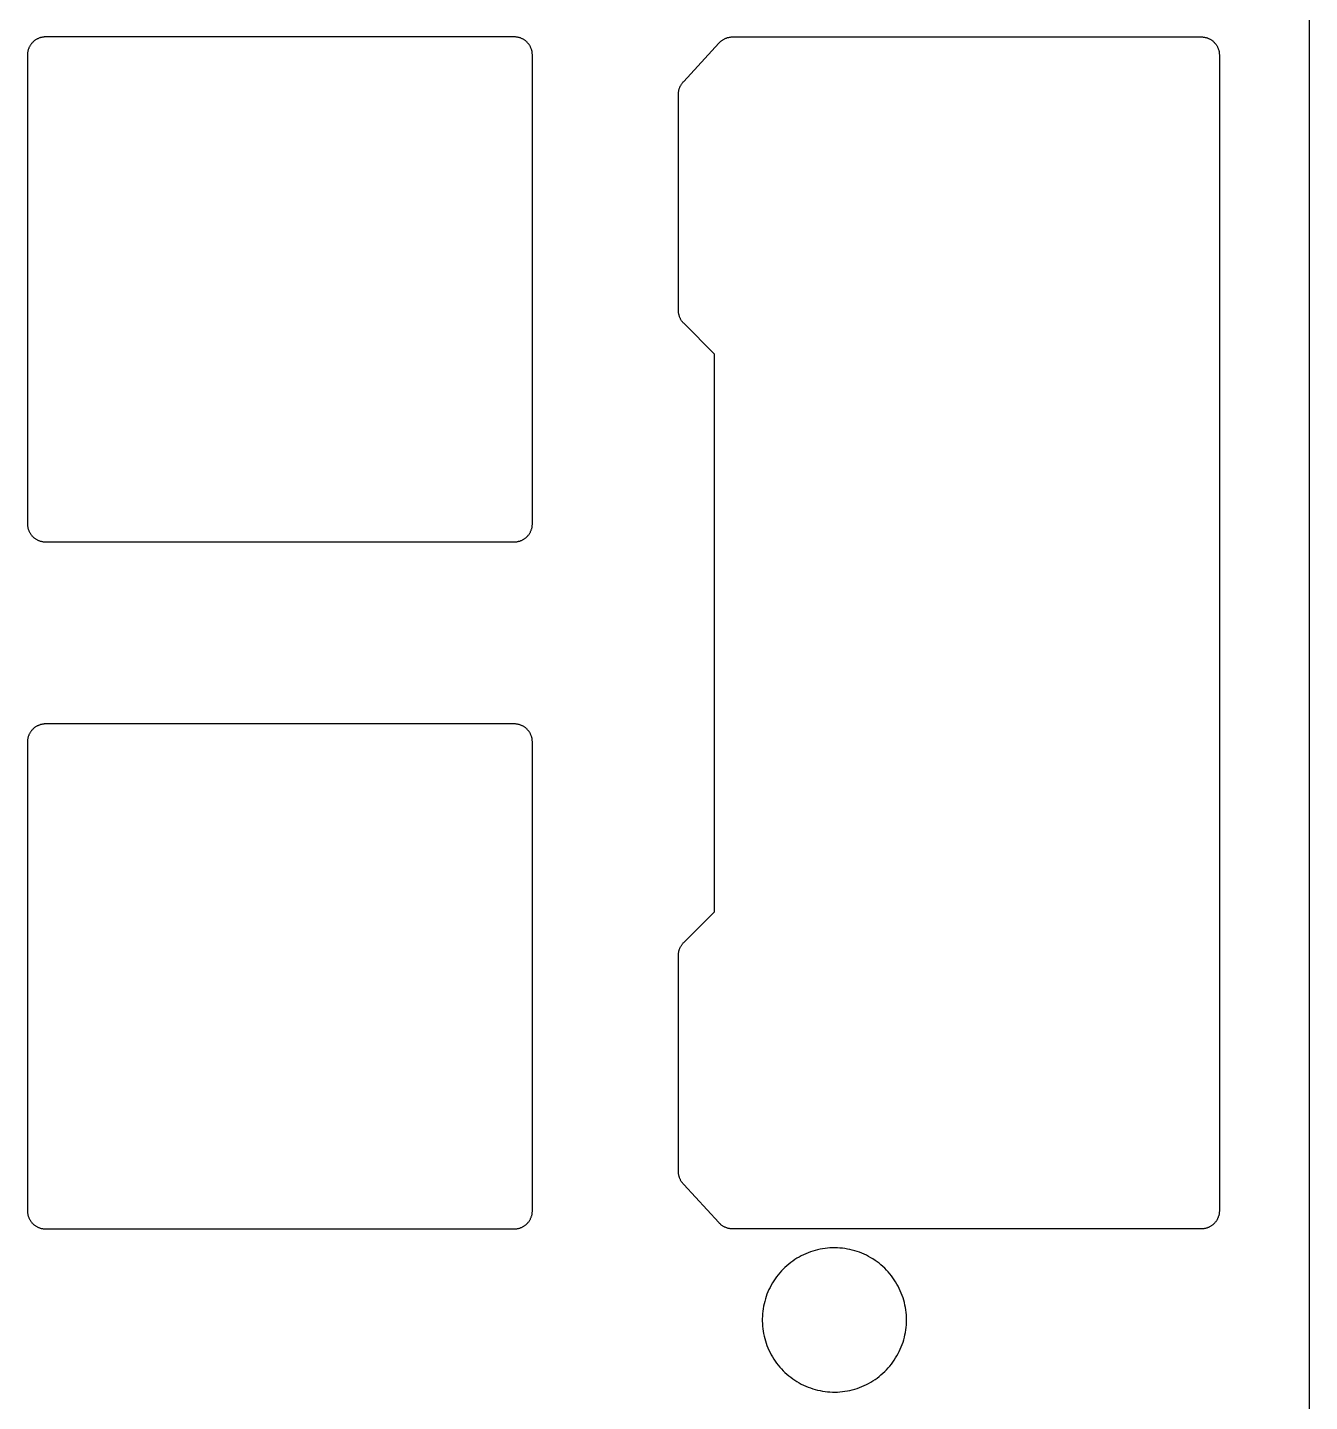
# Model space of a CAD drawing. Header units: millimetres. Extents: x 93 to 198, y -211 to -92.
# Drawn here: x 162.51 to 198.06, y -175.61 to -137.51 of the extents above; entities that cross this region are included whole.
import ezdxf

# ---------------------------------------------------------------- set-up
doc = ezdxf.new("R2010")
doc.units = ezdxf.units.MM
doc.layers.add('switch_plate', color=18, linetype='Continuous', true_color=0x000000)

msp = doc.modelspace()

# ---------------------------------------------------------------- linework, layer by layer
at = {"layer": 'switch_plate'}
for p, q in [((198.055, -209.427), (198.055, -94.415)), ((184.281, -171.444, 0.8), (184.215, -171.466, 0.8)), ((184.348, -171.424, 0.8), (184.281, -171.444, 0.8)), ((184.415, -171.407, 0.8), (184.348, -171.424, 0.8)), ((184.483, -171.392, 0.8), (184.415, -171.407, 0.8)), ((184.551, -171.38, 0.8), (184.483, -171.392, 0.8)), ((184.62, -171.369, 0.8), (184.551, -171.38, 0.8)), ((184.689, -171.362, 0.8), (184.62, -171.369, 0.8)), ((184.758, -171.356, 0.8), (184.689, -171.362, 0.8)), ((184.827, -171.353, 0.8), (184.758, -171.356, 0.8)), ((184.897, -171.352, 0.8), (184.827, -171.353, 0.8)), ((184.966, -171.354, 0.8), (184.897, -171.352, 0.8)), ((185.035, -171.359, 0.8), (184.966, -171.354, 0.8)), ((185.105, -171.365, 0.8), (185.035, -171.359, 0.8)), ((185.173, -171.374, 0.8), (185.105, -171.365, 0.8)), ((185.242, -171.386, 0.8), (185.173, -171.374, 0.8)), ((185.31, -171.399, 0.8), (185.242, -171.386, 0.8)), ((185.377, -171.415, 0.8), (185.31, -171.399, 0.8)), ((185.444, -171.434, 0.8), (185.377, -171.415, 0.8)), ((185.511, -171.455, 0.8), (185.444, -171.434, 0.8)), ((183.613, -171.804, 0.8), (183.56, -171.849, 0.8)), ((183.668, -171.761, 0.8), (183.613, -171.804, 0.8)), ((183.724, -171.72, 0.8), (183.668, -171.761, 0.8)), ((183.781, -171.681, 0.8), (183.724, -171.72, 0.8)), ((183.84, -171.644, 0.8), (183.781, -171.681, 0.8)), ((183.9, -171.609, 0.8), (183.84, -171.644, 0.8)), ((183.961, -171.576, 0.8), (183.9, -171.609, 0.8)), ((184.023, -171.545, 0.8), (183.961, -171.576, 0.8)), ((184.086, -171.516, 0.8), (184.023, -171.545, 0.8)), ((184.15, -171.49, 0.8), (184.086, -171.516, 0.8)), ((184.215, -171.466, 0.8), (184.15, -171.49, 0.8)), ((185.576, -171.478, 0.8), (185.511, -171.455, 0.8)), ((185.641, -171.503, 0.8), (185.576, -171.478, 0.8)), ((185.704, -171.531, 0.8), (185.641, -171.503, 0.8)), ((185.767, -171.56, 0.8), (185.704, -171.531, 0.8)), ((185.829, -171.592, 0.8), (185.767, -171.56, 0.8)), ((185.889, -171.626, 0.8), (185.829, -171.592, 0.8)), ((185.949, -171.662, 0.8), (185.889, -171.626, 0.8)), ((186.007, -171.7, 0.8), (185.949, -171.662, 0.8)), ((186.063, -171.741, 0.8), (186.007, -171.7, 0.8)), ((186.119, -171.783, 0.8), (186.063, -171.741, 0.8)), ((186.172, -171.827, 0.8), (186.119, -171.783, 0.8)), ((186.225, -171.872, 0.8), (186.172, -171.827, 0.8)), ((183.237, -172.211, 0.8), (183.199, -172.268, 0.8)), ((183.278, -172.154, 0.8), (183.237, -172.211, 0.8)), ((183.32, -172.1, 0.8), (183.278, -172.154, 0.8)), ((183.365, -172.046, 0.8), (183.32, -172.1, 0.8)), ((183.411, -171.994, 0.8), (183.365, -172.046, 0.8)), ((183.459, -171.944, 0.8), (183.411, -171.994, 0.8)), ((183.509, -171.896, 0.8), (183.459, -171.944, 0.8)), ((183.56, -171.849, 0.8), (183.509, -171.896, 0.8)), ((186.275, -171.92, 0.8), (186.225, -171.872, 0.8)), ((186.324, -171.969, 0.8), (186.275, -171.92, 0.8)), ((186.371, -172.02, 0.8), (186.324, -171.969, 0.8)), ((186.416, -172.073, 0.8), (186.371, -172.02, 0.8)), ((186.46, -172.127, 0.8), (186.416, -172.073, 0.8)), ((186.502, -172.182, 0.8), (186.46, -172.127, 0.8)), ((186.541, -172.239, 0.8), (186.502, -172.182, 0.8)), ((183.037, -172.575, 0.8), (183.011, -172.639, 0.8)), ((183.065, -172.512, 0.8), (183.037, -172.575, 0.8)), ((183.095, -172.449, 0.8), (183.065, -172.512, 0.8)), ((183.127, -172.388, 0.8), (183.095, -172.449, 0.8)), ((183.162, -172.327, 0.8), (183.127, -172.388, 0.8)), ((183.199, -172.268, 0.8), (183.162, -172.327, 0.8)), ((186.579, -172.298, 0.8), (186.541, -172.239, 0.8)), ((186.614, -172.357, 0.8), (186.579, -172.298, 0.8)), ((186.648, -172.418, 0.8), (186.614, -172.357, 0.8)), ((186.679, -172.48, 0.8), (186.648, -172.418, 0.8)), ((186.708, -172.543, 0.8), (186.679, -172.48, 0.8)), ((186.735, -172.607, 0.8), (186.708, -172.543, 0.8)), ((182.916, -172.973, 0.8), (182.904, -173.041, 0.8)), ((182.93, -172.905, 0.8), (182.916, -172.973, 0.8)), ((182.947, -172.838, 0.8), (182.93, -172.905, 0.8)), ((182.966, -172.771, 0.8), (182.947, -172.838, 0.8)), ((182.987, -172.705, 0.8), (182.966, -172.771, 0.8)), ((183.011, -172.639, 0.8), (182.987, -172.705, 0.8)), ((186.76, -172.672, 0.8), (186.735, -172.607, 0.8)), ((186.783, -172.738, 0.8), (186.76, -172.672, 0.8)), ((186.803, -172.804, 0.8), (186.783, -172.738, 0.8)), ((186.821, -172.871, 0.8), (186.803, -172.804, 0.8)), ((186.836, -172.939, 0.8), (186.821, -172.871, 0.8)), ((186.849, -173.007, 0.8), (186.836, -172.939, 0.8)), ((182.882, -173.248, 0.8), (182.88, -173.318, 0.8)), ((182.88, -173.318, 0.8), (182.88, -173.387, 0.8)), ((182.887, -173.179, 0.8), (182.882, -173.248, 0.8)), ((182.894, -173.11, 0.8), (182.887, -173.179, 0.8)), ((182.904, -173.041, 0.8), (182.894, -173.11, 0.8)), ((186.86, -173.076, 0.8), (186.849, -173.007, 0.8)), ((186.869, -173.144, 0.8), (186.86, -173.076, 0.8)), ((186.875, -173.214, 0.8), (186.869, -173.144, 0.8)), ((186.878, -173.283, 0.8), (186.875, -173.214, 0.8)), ((186.879, -173.352, 0.8), (186.878, -173.283, 0.8)), ((186.878, -173.422, 0.8), (186.879, -173.352, 0.8)), ((182.88, -173.387, 0.8), (182.882, -173.456, 0.8)), ((182.882, -173.456, 0.8), (182.887, -173.526, 0.8)), ((182.887, -173.526, 0.8), (182.894, -173.595, 0.8)), ((182.894, -173.595, 0.8), (182.904, -173.664, 0.8)), ((182.904, -173.664, 0.8), (182.916, -173.732, 0.8)), ((182.916, -173.732, 0.8), (182.93, -173.8, 0.8)), ((186.836, -173.766, 0.8), (186.849, -173.698, 0.8)), ((186.849, -173.698, 0.8), (186.86, -173.629, 0.8)), ((186.86, -173.629, 0.8), (186.869, -173.56, 0.8)), ((186.869, -173.56, 0.8), (186.875, -173.491, 0.8)), ((186.875, -173.491, 0.8), (186.878, -173.422, 0.8)), ((182.93, -173.8, 0.8), (182.947, -173.867, 0.8)), ((182.947, -173.867, 0.8), (182.966, -173.934, 0.8)), ((182.966, -173.934, 0.8), (182.987, -174, 0.8)), ((182.987, -174, 0.8), (183.011, -174.065, 0.8)), ((183.011, -174.065, 0.8), (183.037, -174.13, 0.8)), ((186.708, -174.162, 0.8), (186.735, -174.098, 0.8)), ((186.735, -174.098, 0.8), (186.76, -174.033, 0.8)), ((186.76, -174.033, 0.8), (186.783, -173.967, 0.8)), ((186.783, -173.967, 0.8), (186.803, -173.901, 0.8)), ((186.803, -173.901, 0.8), (186.821, -173.834, 0.8)), ((186.821, -173.834, 0.8), (186.836, -173.766, 0.8)), ((183.037, -174.13, 0.8), (183.065, -174.193, 0.8)), ((183.065, -174.193, 0.8), (183.095, -174.256, 0.8)), ((183.095, -174.256, 0.8), (183.127, -174.317, 0.8)), ((183.127, -174.317, 0.8), (183.162, -174.377, 0.8)), ((183.162, -174.377, 0.8), (183.199, -174.436, 0.8)), ((183.199, -174.436, 0.8), (183.237, -174.494, 0.8)), ((183.237, -174.494, 0.8), (183.278, -174.55, 0.8)), ((186.502, -174.522, 0.8), (186.541, -174.465, 0.8)), ((186.541, -174.465, 0.8), (186.579, -174.407, 0.8)), ((186.579, -174.407, 0.8), (186.614, -174.347, 0.8)), ((186.614, -174.347, 0.8), (186.648, -174.287, 0.8)), ((186.648, -174.287, 0.8), (186.679, -174.225, 0.8)), ((186.679, -174.225, 0.8), (186.708, -174.162, 0.8)), ((183.278, -174.55, 0.8), (183.32, -174.605, 0.8)), ((183.32, -174.605, 0.8), (183.365, -174.659, 0.8)), ((183.365, -174.659, 0.8), (183.411, -174.71, 0.8)), ((183.411, -174.71, 0.8), (183.459, -174.76, 0.8)), ((183.459, -174.76, 0.8), (183.509, -174.809, 0.8)), ((183.509, -174.809, 0.8), (183.56, -174.856, 0.8)), ((183.56, -174.856, 0.8), (183.613, -174.9, 0.8)), ((186.119, -174.922, 0.8), (186.172, -174.878, 0.8)), ((186.172, -174.878, 0.8), (186.225, -174.832, 0.8)), ((186.225, -174.832, 0.8), (186.275, -174.785, 0.8)), ((186.275, -174.785, 0.8), (186.324, -174.736, 0.8)), ((186.324, -174.736, 0.8), (186.371, -174.685, 0.8)), ((186.371, -174.685, 0.8), (186.416, -174.632, 0.8)), ((186.416, -174.632, 0.8), (186.46, -174.578, 0.8)), ((186.46, -174.578, 0.8), (186.502, -174.522, 0.8)), ((183.613, -174.9, 0.8), (183.668, -174.944, 0.8)), ((183.668, -174.944, 0.8), (183.724, -174.985, 0.8)), ((183.724, -174.985, 0.8), (183.781, -175.024, 0.8)), ((183.781, -175.024, 0.8), (183.84, -175.061, 0.8)), ((183.84, -175.061, 0.8), (183.9, -175.096, 0.8)), ((183.9, -175.096, 0.8), (183.961, -175.129, 0.8)), ((183.961, -175.129, 0.8), (184.023, -175.16, 0.8)), ((184.023, -175.16, 0.8), (184.086, -175.188, 0.8)), ((184.086, -175.188, 0.8), (184.15, -175.215, 0.8)), ((184.15, -175.215, 0.8), (184.215, -175.239, 0.8)), ((184.215, -175.239, 0.8), (184.281, -175.261, 0.8)), ((185.444, -175.271, 0.8), (185.511, -175.25, 0.8)), ((185.511, -175.25, 0.8), (185.576, -175.227, 0.8)), ((185.576, -175.227, 0.8), (185.641, -175.202, 0.8)), ((185.641, -175.202, 0.8), (185.704, -175.174, 0.8)), ((185.704, -175.174, 0.8), (185.767, -175.145, 0.8)), ((185.767, -175.145, 0.8), (185.829, -175.113, 0.8)), ((185.829, -175.113, 0.8), (185.889, -175.079, 0.8)), ((185.889, -175.079, 0.8), (185.949, -175.043, 0.8)), ((185.949, -175.043, 0.8), (186.007, -175.004, 0.8)), ((186.007, -175.004, 0.8), (186.063, -174.964, 0.8)), ((186.063, -174.964, 0.8), (186.119, -174.922, 0.8)), ((184.281, -175.261, 0.8), (184.348, -175.28, 0.8)), ((184.348, -175.28, 0.8), (184.415, -175.298, 0.8)), ((184.415, -175.298, 0.8), (184.483, -175.313, 0.8)), ((184.483, -175.313, 0.8), (184.551, -175.325, 0.8)), ((184.551, -175.325, 0.8), (184.62, -175.335, 0.8)), ((184.62, -175.335, 0.8), (184.689, -175.343, 0.8)), ((184.689, -175.343, 0.8), (184.758, -175.349, 0.8)), ((184.758, -175.349, 0.8), (184.827, -175.352, 0.8)), ((184.827, -175.352, 0.8), (184.897, -175.352, 0.8)), ((184.897, -175.352, 0.8), (184.966, -175.351, 0.8)), ((184.966, -175.351, 0.8), (185.035, -175.346, 0.8)), ((185.035, -175.346, 0.8), (185.105, -175.34, 0.8)), ((185.105, -175.34, 0.8), (185.173, -175.331, 0.8)), ((185.173, -175.331, 0.8), (185.242, -175.319, 0.8)), ((185.242, -175.319, 0.8), (185.31, -175.306, 0.8)), ((185.31, -175.306, 0.8), (185.377, -175.289, 0.8)), ((185.377, -175.289, 0.8), (185.444, -175.271, 0.8))]:
    msp.add_line(p, q, dxfattribs=at)
at = {"layer": 'switch_plate', "color": 18, "true_color": 0x000000}
for p, q in [((162.664, -137.912), (162.651, -137.924)), ((162.676, -137.9), (162.664, -137.912)), ((162.689, -137.889), (162.676, -137.9)), ((162.703, -137.879), (162.689, -137.889)), ((162.717, -137.869), (162.703, -137.879)), ((162.731, -137.859), (162.717, -137.869)), ((162.745, -137.85), (162.731, -137.859)), ((162.76, -137.841), (162.745, -137.85)), ((162.775, -137.833), (162.76, -137.841)), ((162.79, -137.826), (162.775, -137.833)), ((162.806, -137.819), (162.79, -137.826)), ((162.822, -137.812), (162.806, -137.819)), ((162.838, -137.806), (162.822, -137.812)), ((162.854, -137.801), (162.838, -137.806)), ((162.87, -137.796), (162.854, -137.801)), ((162.887, -137.791), (162.87, -137.796)), ((162.903, -137.788), (162.887, -137.791)), ((162.92, -137.784), (162.903, -137.788)), ((162.937, -137.782), (162.92, -137.784)), ((162.954, -137.78), (162.937, -137.782)), ((162.971, -137.778), (162.954, -137.78)), ((162.988, -137.778), (162.971, -137.778)), ((163.005, -137.777), (162.988, -137.778)), ((176.005, -137.777), (163.005, -137.777)), ((176.022, -137.778), (176.005, -137.777)), ((176.039, -137.778), (176.022, -137.778)), ((176.056, -137.78), (176.039, -137.778)), ((176.073, -137.782), (176.056, -137.78)), ((176.09, -137.784), (176.073, -137.782)), ((176.107, -137.788), (176.09, -137.784)), ((176.123, -137.791), (176.107, -137.788)), ((176.14, -137.796), (176.123, -137.791)), ((176.156, -137.801), (176.14, -137.796)), ((176.172, -137.806), (176.156, -137.801)), ((176.188, -137.812), (176.172, -137.806)), ((176.204, -137.819), (176.188, -137.812)), ((176.22, -137.826), (176.204, -137.819)), ((176.235, -137.833), (176.22, -137.826)), ((176.25, -137.841), (176.235, -137.833)), ((176.265, -137.85), (176.25, -137.841)), ((176.279, -137.859), (176.265, -137.85)), ((176.293, -137.869), (176.279, -137.859)), ((176.307, -137.879), (176.293, -137.869)), ((176.321, -137.889), (176.307, -137.879)), ((176.334, -137.9), (176.321, -137.889)), ((176.346, -137.912), (176.334, -137.9)), ((176.359, -137.924), (176.346, -137.912)), ((181.697, -137.929), (181.709, -137.916)), ((181.709, -137.916), (181.722, -137.905)), ((181.722, -137.905), (181.735, -137.893)), ((181.735, -137.893), (181.748, -137.882)), ((181.748, -137.882), (181.762, -137.872)), ((181.762, -137.872), (181.777, -137.862)), ((181.777, -137.862), (181.791, -137.853)), ((181.791, -137.853), (181.806, -137.844)), ((181.806, -137.844), (181.821, -137.835)), ((181.821, -137.835), (181.837, -137.827)), ((181.837, -137.827), (181.853, -137.82)), ((181.853, -137.82), (181.869, -137.813)), ((181.869, -137.813), (181.885, -137.807)), ((181.885, -137.807), (181.901, -137.801)), ((181.901, -137.801), (181.918, -137.796)), ((181.918, -137.796), (181.935, -137.792)), ((181.935, -137.792), (181.952, -137.788)), ((181.952, -137.788), (181.969, -137.785)), ((181.969, -137.785), (181.986, -137.782)), ((181.986, -137.782), (182.003, -137.78)), ((182.003, -137.78), (182.02, -137.778)), ((182.02, -137.778), (182.038, -137.778)), ((182.038, -137.778), (182.055, -137.777)), ((182.055, -137.777), (195.055, -137.777)), ((195.055, -137.777), (195.072, -137.778)), ((195.072, -137.778), (195.089, -137.778)), ((195.089, -137.778), (195.106, -137.78)), ((195.106, -137.78), (195.123, -137.782)), ((195.123, -137.782), (195.14, -137.784)), ((195.14, -137.784), (195.157, -137.788)), ((195.157, -137.788), (195.173, -137.791)), ((195.173, -137.791), (195.19, -137.796)), ((195.19, -137.796), (195.206, -137.801)), ((195.206, -137.801), (195.222, -137.806)), ((195.222, -137.806), (195.238, -137.812)), ((195.238, -137.812), (195.254, -137.819)), ((195.254, -137.819), (195.27, -137.826)), ((195.27, -137.826), (195.285, -137.833)), ((195.285, -137.833), (195.3, -137.841)), ((195.3, -137.841), (195.315, -137.85)), ((195.315, -137.85), (195.329, -137.859)), ((195.329, -137.859), (195.343, -137.869)), ((195.343, -137.869), (195.357, -137.879)), ((195.357, -137.879), (195.371, -137.889)), ((195.371, -137.889), (195.384, -137.9)), ((195.384, -137.9), (195.396, -137.912)), ((195.396, -137.912), (195.409, -137.924)), ((162.506, -138.243), (162.505, -138.26)), ((162.505, -138.26), (162.505, -138.277)), ((162.505, -138.277), (162.505, -151.277)), ((162.508, -138.226), (162.506, -138.243)), ((162.51, -138.209), (162.508, -138.226)), ((162.512, -138.192), (162.51, -138.209)), ((162.515, -138.175), (162.512, -138.192)), ((162.519, -138.159), (162.515, -138.175)), ((162.524, -138.142), (162.519, -138.159)), ((162.528, -138.126), (162.524, -138.142)), ((162.534, -138.11), (162.528, -138.126)), ((162.54, -138.094), (162.534, -138.11)), ((162.546, -138.078), (162.54, -138.094)), ((162.554, -138.062), (162.546, -138.078)), ((162.561, -138.047), (162.554, -138.062)), ((162.569, -138.032), (162.561, -138.047)), ((162.578, -138.017), (162.569, -138.032)), ((162.587, -138.003), (162.578, -138.017)), ((162.597, -137.989), (162.587, -138.003)), ((162.607, -137.975), (162.597, -137.989)), ((162.617, -137.962), (162.607, -137.975)), ((162.628, -137.949), (162.617, -137.962)), ((162.64, -137.936), (162.628, -137.949)), ((162.651, -137.924), (162.64, -137.936)), ((176.37, -137.936), (176.359, -137.924)), ((176.382, -137.949), (176.37, -137.936)), ((176.393, -137.962), (176.382, -137.949)), ((176.403, -137.975), (176.393, -137.962)), ((176.414, -137.989), (176.403, -137.975)), ((176.423, -138.003), (176.414, -137.989)), ((176.432, -138.017), (176.423, -138.003)), ((176.441, -138.032), (176.432, -138.017)), ((176.449, -138.047), (176.441, -138.032)), ((176.457, -138.062), (176.449, -138.047)), ((176.464, -138.078), (176.457, -138.062)), ((176.47, -138.094), (176.464, -138.078)), ((176.476, -138.11), (176.47, -138.094)), ((176.482, -138.126), (176.476, -138.11)), ((176.486, -138.142), (176.482, -138.126)), ((176.491, -138.159), (176.486, -138.142)), ((176.495, -138.175), (176.491, -138.159)), ((176.498, -138.192), (176.495, -138.175)), ((176.5, -138.209), (176.498, -138.192)), ((176.502, -138.226), (176.5, -138.209)), ((176.504, -138.243), (176.502, -138.226)), ((176.505, -138.26), (176.504, -138.243)), ((176.505, -138.277), (176.505, -138.26)), ((176.505, -151.277), (176.505, -138.277)), ((180.701, -139.011), (181.673, -137.954)), ((181.673, -137.954), (181.685, -137.941)), ((181.685, -137.941), (181.697, -137.929)), ((195.409, -137.924), (195.42, -137.936)), ((195.42, -137.936), (195.432, -137.949)), ((195.432, -137.949), (195.443, -137.962)), ((195.443, -137.962), (195.453, -137.975)), ((195.453, -137.975), (195.464, -137.989)), ((195.464, -137.989), (195.473, -138.003)), ((195.473, -138.003), (195.482, -138.017)), ((195.482, -138.017), (195.491, -138.032)), ((195.491, -138.032), (195.499, -138.047)), ((195.499, -138.047), (195.507, -138.062)), ((195.507, -138.062), (195.514, -138.078)), ((195.514, -138.078), (195.52, -138.094)), ((195.52, -138.094), (195.526, -138.11)), ((195.526, -138.11), (195.532, -138.126)), ((195.532, -138.126), (195.536, -138.142)), ((195.536, -138.142), (195.541, -138.159)), ((195.541, -138.159), (195.545, -138.175)), ((195.545, -138.175), (195.548, -138.192)), ((195.548, -138.192), (195.55, -138.209)), ((195.55, -138.209), (195.552, -138.226)), ((195.552, -138.226), (195.554, -138.243)), ((195.554, -138.243), (195.555, -138.26)), ((195.555, -138.26), (195.555, -138.277)), ((195.555, -138.277), (195.555, -170.327)), ((180.647, -139.076), (180.657, -139.062)), ((180.657, -139.062), (180.667, -139.049)), ((180.667, -139.049), (180.678, -139.036)), ((180.678, -139.036), (180.69, -139.023)), ((180.69, -139.023), (180.701, -139.011)), ((180.555, -139.347), (180.556, -139.33)), ((180.555, -139.364), (180.555, -139.347)), ((180.555, -145.364), (180.555, -139.364)), ((180.556, -139.33), (180.558, -139.313)), ((180.558, -139.313), (180.56, -139.296)), ((180.56, -139.296), (180.562, -139.279)), ((180.562, -139.279), (180.565, -139.262)), ((180.565, -139.262), (180.569, -139.246)), ((180.569, -139.246), (180.574, -139.229)), ((180.574, -139.229), (180.578, -139.213)), ((180.578, -139.213), (180.584, -139.197)), ((180.584, -139.197), (180.59, -139.181)), ((180.59, -139.181), (180.596, -139.165)), ((180.596, -139.165), (180.604, -139.149)), ((180.604, -139.149), (180.611, -139.134)), ((180.611, -139.134), (180.619, -139.119)), ((180.619, -139.119), (180.628, -139.104)), ((180.628, -139.104), (180.637, -139.09)), ((180.637, -139.09), (180.647, -139.076)), ((180.556, -145.382), (180.555, -145.364)), ((180.557, -145.4), (180.556, -145.382)), ((180.559, -145.418), (180.557, -145.4)), ((180.561, -145.435), (180.559, -145.418)), ((180.564, -145.453), (180.561, -145.435)), ((180.568, -145.47), (180.564, -145.453)), ((180.572, -145.487), (180.568, -145.47)), ((180.577, -145.505), (180.572, -145.487)), ((180.582, -145.522), (180.577, -145.505)), ((180.588, -145.538), (180.582, -145.522)), ((180.595, -145.555), (180.588, -145.538)), ((180.602, -145.571), (180.595, -145.555)), ((180.609, -145.587), (180.602, -145.571)), ((180.617, -145.603), (180.609, -145.587)), ((180.626, -145.619), (180.617, -145.603)), ((180.635, -145.634), (180.626, -145.619)), ((180.645, -145.649), (180.635, -145.634)), ((180.656, -145.663), (180.645, -145.649)), ((180.666, -145.678), (180.656, -145.663)), ((180.678, -145.691), (180.666, -145.678)), ((180.689, -145.705), (180.678, -145.691)), ((180.701, -145.718), (180.689, -145.705)), ((181.555, -146.571), (180.701, -145.718)), ((181.555, -162.033), (181.555, -146.571)), ((162.505, -151.277), (162.505, -151.294)), ((162.505, -151.294), (162.506, -151.311)), ((162.506, -151.311), (162.508, -151.328)), ((162.508, -151.328), (162.51, -151.345)), ((162.51, -151.345), (162.512, -151.362)), ((162.512, -151.362), (162.515, -151.379)), ((162.515, -151.379), (162.519, -151.396)), ((162.519, -151.396), (162.524, -151.412)), ((162.524, -151.412), (162.528, -151.428)), ((162.528, -151.428), (162.534, -151.445)), ((162.534, -151.445), (162.54, -151.461)), ((162.54, -151.461), (162.546, -151.476)), ((162.546, -151.476), (162.554, -151.492)), ((162.554, -151.492), (162.561, -151.507)), ((162.561, -151.507), (162.569, -151.522)), ((162.569, -151.522), (162.578, -151.537)), ((162.578, -151.537), (162.587, -151.551)), ((162.587, -151.551), (162.597, -151.566)), ((162.597, -151.566), (162.607, -151.579)), ((162.607, -151.579), (162.617, -151.593)), ((162.617, -151.593), (162.628, -151.606)), ((162.628, -151.606), (162.64, -151.618)), ((162.64, -151.618), (162.651, -151.631)), ((162.651, -151.631), (162.664, -151.643)), ((176.346, -151.643), (176.359, -151.631)), ((176.359, -151.631), (176.37, -151.618)), ((176.37, -151.618), (176.382, -151.606)), ((176.382, -151.606), (176.393, -151.593)), ((176.393, -151.593), (176.403, -151.579)), ((176.403, -151.579), (176.414, -151.566)), ((176.414, -151.566), (176.423, -151.551)), ((176.423, -151.551), (176.432, -151.537)), ((176.432, -151.537), (176.441, -151.522)), ((176.441, -151.522), (176.449, -151.507)), ((176.449, -151.507), (176.457, -151.492)), ((176.457, -151.492), (176.464, -151.476)), ((176.464, -151.476), (176.47, -151.461)), ((176.47, -151.461), (176.476, -151.445)), ((176.476, -151.445), (176.482, -151.428)), ((176.482, -151.428), (176.486, -151.412)), ((176.486, -151.412), (176.491, -151.396)), ((176.491, -151.396), (176.495, -151.379)), ((176.495, -151.379), (176.498, -151.362)), ((176.498, -151.362), (176.5, -151.345)), ((176.5, -151.345), (176.502, -151.328)), ((176.502, -151.328), (176.504, -151.311)), ((176.504, -151.311), (176.505, -151.294)), ((176.505, -151.294), (176.505, -151.277)), ((162.664, -151.643), (162.676, -151.654)), ((162.676, -151.654), (162.689, -151.665)), ((162.689, -151.665), (162.703, -151.676)), ((162.703, -151.676), (162.717, -151.686)), ((162.717, -151.686), (162.731, -151.695)), ((162.731, -151.695), (162.745, -151.704)), ((162.745, -151.704), (162.76, -151.713)), ((162.76, -151.713), (162.775, -151.721)), ((162.775, -151.721), (162.79, -151.729)), ((162.79, -151.729), (162.806, -151.736)), ((162.806, -151.736), (162.822, -151.742)), ((162.822, -151.742), (162.838, -151.748)), ((162.838, -151.748), (162.854, -151.754)), ((162.854, -151.754), (162.87, -151.759)), ((162.87, -151.759), (162.887, -151.763)), ((162.887, -151.763), (162.903, -151.767)), ((162.903, -151.767), (162.92, -151.77)), ((162.92, -151.77), (162.937, -151.773)), ((162.937, -151.773), (162.954, -151.775)), ((162.954, -151.775), (162.971, -151.776)), ((162.971, -151.776), (162.988, -151.777)), ((162.988, -151.777), (163.005, -151.777)), ((163.005, -151.777), (176.005, -151.777)), ((176.005, -151.777), (176.022, -151.777)), ((176.022, -151.777), (176.039, -151.776)), ((176.039, -151.776), (176.056, -151.775)), ((176.056, -151.775), (176.073, -151.773)), ((176.073, -151.773), (176.09, -151.77)), ((176.09, -151.77), (176.107, -151.767)), ((176.107, -151.767), (176.123, -151.763)), ((176.123, -151.763), (176.14, -151.759)), ((176.14, -151.759), (176.156, -151.754)), ((176.156, -151.754), (176.172, -151.748)), ((176.172, -151.748), (176.188, -151.742)), ((176.188, -151.742), (176.204, -151.736)), ((176.204, -151.736), (176.22, -151.729)), ((176.22, -151.729), (176.235, -151.721)), ((176.235, -151.721), (176.25, -151.713)), ((176.25, -151.713), (176.265, -151.704)), ((176.265, -151.704), (176.279, -151.695)), ((176.279, -151.695), (176.293, -151.686)), ((176.293, -151.686), (176.307, -151.676)), ((176.307, -151.676), (176.321, -151.665)), ((176.321, -151.665), (176.334, -151.654)), ((176.334, -151.654), (176.346, -151.643)), ((162.664, -156.962), (162.651, -156.974)), ((162.676, -156.95), (162.664, -156.962)), ((162.689, -156.939), (162.676, -156.95)), ((162.703, -156.929), (162.689, -156.939)), ((162.717, -156.919), (162.703, -156.929)), ((162.731, -156.909), (162.717, -156.919)), ((162.745, -156.9), (162.731, -156.909)), ((162.76, -156.891), (162.745, -156.9)), ((162.775, -156.883), (162.76, -156.891)), ((162.79, -156.876), (162.775, -156.883)), ((162.806, -156.869), (162.79, -156.876)), ((162.822, -156.862), (162.806, -156.869)), ((162.838, -156.856), (162.822, -156.862)), ((162.854, -156.851), (162.838, -156.856)), ((162.87, -156.846), (162.854, -156.851)), ((162.887, -156.841), (162.87, -156.846)), ((162.903, -156.838), (162.887, -156.841)), ((162.92, -156.834), (162.903, -156.838)), ((162.937, -156.832), (162.92, -156.834)), ((162.954, -156.83), (162.937, -156.832)), ((162.971, -156.828), (162.954, -156.83)), ((162.988, -156.828), (162.971, -156.828)), ((163.005, -156.827), (162.988, -156.828)), ((176.005, -156.827), (163.005, -156.827)), ((176.022, -156.828), (176.005, -156.827)), ((176.039, -156.828), (176.022, -156.828)), ((176.056, -156.83), (176.039, -156.828)), ((176.073, -156.832), (176.056, -156.83)), ((176.09, -156.834), (176.073, -156.832)), ((176.107, -156.838), (176.09, -156.834)), ((176.123, -156.841), (176.107, -156.838)), ((176.14, -156.846), (176.123, -156.841)), ((176.156, -156.851), (176.14, -156.846)), ((176.172, -156.856), (176.156, -156.851)), ((176.188, -156.862), (176.172, -156.856)), ((176.204, -156.869), (176.188, -156.862)), ((176.22, -156.876), (176.204, -156.869)), ((176.235, -156.883), (176.22, -156.876)), ((176.25, -156.891), (176.235, -156.883)), ((176.265, -156.9), (176.25, -156.891)), ((176.279, -156.909), (176.265, -156.9)), ((176.293, -156.919), (176.279, -156.909)), ((176.307, -156.929), (176.293, -156.919)), ((176.321, -156.939), (176.307, -156.929)), ((176.334, -156.95), (176.321, -156.939)), ((176.346, -156.962), (176.334, -156.95)), ((176.359, -156.974), (176.346, -156.962)), ((162.506, -157.293), (162.505, -157.31)), ((162.505, -157.31), (162.505, -157.327)), ((162.505, -157.327), (162.505, -170.327)), ((162.508, -157.276), (162.506, -157.293)), ((162.51, -157.259), (162.508, -157.276)), ((162.512, -157.242), (162.51, -157.259)), ((162.515, -157.225), (162.512, -157.242)), ((162.519, -157.209), (162.515, -157.225)), ((162.524, -157.192), (162.519, -157.209)), ((162.528, -157.176), (162.524, -157.192)), ((162.534, -157.16), (162.528, -157.176)), ((162.54, -157.144), (162.534, -157.16)), ((162.546, -157.128), (162.54, -157.144)), ((162.554, -157.112), (162.546, -157.128)), ((162.561, -157.097), (162.554, -157.112)), ((162.569, -157.082), (162.561, -157.097)), ((162.578, -157.067), (162.569, -157.082)), ((162.587, -157.053), (162.578, -157.067)), ((162.597, -157.039), (162.587, -157.053)), ((162.607, -157.025), (162.597, -157.039)), ((162.617, -157.012), (162.607, -157.025)), ((162.628, -156.999), (162.617, -157.012)), ((162.64, -156.986), (162.628, -156.999)), ((162.651, -156.974), (162.64, -156.986)), ((176.37, -156.986), (176.359, -156.974)), ((176.382, -156.999), (176.37, -156.986)), ((176.393, -157.012), (176.382, -156.999)), ((176.403, -157.025), (176.393, -157.012)), ((176.414, -157.039), (176.403, -157.025)), ((176.423, -157.053), (176.414, -157.039)), ((176.432, -157.067), (176.423, -157.053)), ((176.441, -157.082), (176.432, -157.067)), ((176.449, -157.097), (176.441, -157.082)), ((176.457, -157.112), (176.449, -157.097)), ((176.464, -157.128), (176.457, -157.112)), ((176.47, -157.144), (176.464, -157.128)), ((176.476, -157.16), (176.47, -157.144)), ((176.482, -157.176), (176.476, -157.16)), ((176.486, -157.192), (176.482, -157.176)), ((176.491, -157.209), (176.486, -157.192)), ((176.495, -157.225), (176.491, -157.209)), ((176.498, -157.242), (176.495, -157.225)), ((176.5, -157.259), (176.498, -157.242)), ((176.502, -157.276), (176.5, -157.259)), ((176.504, -157.293), (176.502, -157.276)), ((176.505, -157.31), (176.504, -157.293)), ((176.505, -157.327), (176.505, -157.31)), ((176.505, -170.327), (176.505, -157.327)), ((180.701, -162.887), (181.555, -162.033)), ((180.584, -163.073), (180.59, -163.057)), ((180.59, -163.057), (180.596, -163.041)), ((180.596, -163.041), (180.604, -163.025)), ((180.604, -163.025), (180.611, -163.01)), ((180.611, -163.01), (180.619, -162.995)), ((180.619, -162.995), (180.628, -162.98)), ((180.628, -162.98), (180.637, -162.966)), ((180.637, -162.966), (180.647, -162.952)), ((180.647, -162.952), (180.657, -162.938)), ((180.657, -162.938), (180.667, -162.925)), ((180.667, -162.925), (180.678, -162.912)), ((180.678, -162.912), (180.69, -162.899)), ((180.69, -162.899), (180.701, -162.887)), ((180.555, -163.223), (180.556, -163.206)), ((180.555, -163.24), (180.555, -163.223)), ((180.555, -169.24), (180.555, -163.24)), ((180.556, -163.206), (180.558, -163.189)), ((180.558, -163.189), (180.56, -163.172)), ((180.56, -163.172), (180.562, -163.155)), ((180.562, -163.155), (180.565, -163.138)), ((180.565, -163.138), (180.569, -163.122)), ((180.569, -163.122), (180.574, -163.105)), ((180.574, -163.105), (180.578, -163.089)), ((180.578, -163.089), (180.584, -163.073)), ((180.556, -169.258), (180.555, -169.24)), ((180.557, -169.276), (180.556, -169.258)), ((180.559, -169.294), (180.557, -169.276)), ((180.561, -169.311), (180.559, -169.294)), ((180.564, -169.329), (180.561, -169.311)), ((180.568, -169.346), (180.564, -169.329)), ((180.572, -169.363), (180.568, -169.346)), ((180.577, -169.381), (180.572, -169.363)), ((180.582, -169.398), (180.577, -169.381)), ((180.588, -169.414), (180.582, -169.398)), ((180.595, -169.431), (180.588, -169.414)), ((180.602, -169.447), (180.595, -169.431)), ((180.609, -169.463), (180.602, -169.447)), ((180.617, -169.479), (180.609, -169.463)), ((180.626, -169.495), (180.617, -169.479)), ((180.635, -169.51), (180.626, -169.495)), ((180.645, -169.525), (180.635, -169.51)), ((180.656, -169.539), (180.645, -169.525)), ((180.666, -169.554), (180.656, -169.539)), ((180.678, -169.567), (180.666, -169.554)), ((180.689, -169.581), (180.678, -169.567)), ((180.701, -169.594), (180.689, -169.581)), ((181.673, -170.65), (180.701, -169.594)), ((162.505, -170.327), (162.505, -170.344)), ((162.505, -170.344), (162.506, -170.361)), ((162.506, -170.361), (162.508, -170.378)), ((162.508, -170.378), (162.51, -170.395)), ((162.51, -170.395), (162.512, -170.412)), ((162.512, -170.412), (162.515, -170.429)), ((162.515, -170.429), (162.519, -170.446)), ((162.519, -170.446), (162.524, -170.462)), ((162.524, -170.462), (162.528, -170.478)), ((162.528, -170.478), (162.534, -170.495)), ((162.534, -170.495), (162.54, -170.511)), ((162.54, -170.511), (162.546, -170.526)), ((162.546, -170.526), (162.554, -170.542)), ((162.554, -170.542), (162.561, -170.557)), ((162.561, -170.557), (162.569, -170.572)), ((162.569, -170.572), (162.578, -170.587)), ((162.578, -170.587), (162.587, -170.601)), ((162.587, -170.601), (162.597, -170.616)), ((162.597, -170.616), (162.607, -170.629)), ((162.607, -170.629), (162.617, -170.643)), ((162.617, -170.643), (162.628, -170.656)), ((162.628, -170.656), (162.64, -170.668)), ((162.64, -170.668), (162.651, -170.681)), ((162.651, -170.681), (162.664, -170.693)), ((176.346, -170.693), (176.359, -170.681)), ((176.359, -170.681), (176.37, -170.668)), ((176.37, -170.668), (176.382, -170.656)), ((176.382, -170.656), (176.393, -170.643)), ((176.393, -170.643), (176.403, -170.629)), ((176.403, -170.629), (176.414, -170.616)), ((176.414, -170.616), (176.423, -170.601)), ((176.423, -170.601), (176.432, -170.587)), ((176.432, -170.587), (176.441, -170.572)), ((176.441, -170.572), (176.449, -170.557)), ((176.449, -170.557), (176.457, -170.542)), ((176.457, -170.542), (176.464, -170.526)), ((176.464, -170.526), (176.47, -170.511)), ((176.47, -170.511), (176.476, -170.495)), ((176.476, -170.495), (176.482, -170.478)), ((176.482, -170.478), (176.486, -170.462)), ((176.486, -170.462), (176.491, -170.446)), ((176.491, -170.446), (176.495, -170.429)), ((176.495, -170.429), (176.498, -170.412)), ((176.498, -170.412), (176.5, -170.395)), ((176.5, -170.395), (176.502, -170.378)), ((176.502, -170.378), (176.504, -170.361)), ((176.504, -170.361), (176.505, -170.344)), ((176.505, -170.344), (176.505, -170.327)), ((181.685, -170.663), (181.673, -170.65)), ((181.697, -170.676), (181.685, -170.663)), ((181.709, -170.688), (181.697, -170.676)), ((195.409, -170.681), (195.396, -170.693)), ((195.42, -170.668), (195.409, -170.681)), ((195.432, -170.656), (195.42, -170.668)), ((195.443, -170.643), (195.432, -170.656)), ((195.453, -170.629), (195.443, -170.643)), ((195.464, -170.616), (195.453, -170.629)), ((195.473, -170.601), (195.464, -170.616)), ((195.482, -170.587), (195.473, -170.601)), ((195.491, -170.572), (195.482, -170.587)), ((195.499, -170.557), (195.491, -170.572)), ((195.507, -170.542), (195.499, -170.557)), ((195.514, -170.526), (195.507, -170.542)), ((195.52, -170.511), (195.514, -170.526)), ((195.526, -170.495), (195.52, -170.511)), ((195.532, -170.478), (195.526, -170.495)), ((195.536, -170.462), (195.532, -170.478)), ((195.541, -170.446), (195.536, -170.462)), ((195.545, -170.429), (195.541, -170.446)), ((195.548, -170.412), (195.545, -170.429)), ((195.55, -170.395), (195.548, -170.412)), ((195.552, -170.378), (195.55, -170.395)), ((195.554, -170.361), (195.552, -170.378)), ((195.555, -170.344), (195.554, -170.361)), ((195.555, -170.327), (195.555, -170.344)), ((162.664, -170.693), (162.676, -170.704)), ((162.676, -170.704), (162.689, -170.715)), ((162.689, -170.715), (162.703, -170.726)), ((162.703, -170.726), (162.717, -170.736)), ((162.717, -170.736), (162.731, -170.745)), ((162.731, -170.745), (162.745, -170.754)), ((162.745, -170.754), (162.76, -170.763)), ((162.76, -170.763), (162.775, -170.771)), ((162.775, -170.771), (162.79, -170.779)), ((162.79, -170.779), (162.806, -170.786)), ((162.806, -170.786), (162.822, -170.792)), ((162.822, -170.792), (162.838, -170.798)), ((162.838, -170.798), (162.854, -170.804)), ((162.854, -170.804), (162.87, -170.809)), ((162.87, -170.809), (162.887, -170.813)), ((162.887, -170.813), (162.903, -170.817)), ((162.903, -170.817), (162.92, -170.82)), ((162.92, -170.82), (162.937, -170.823)), ((162.937, -170.823), (162.954, -170.825)), ((162.954, -170.825), (162.971, -170.826)), ((162.971, -170.826), (162.988, -170.827)), ((162.988, -170.827), (163.005, -170.827)), ((163.005, -170.827), (176.005, -170.827)), ((176.005, -170.827), (176.022, -170.827)), ((176.022, -170.827), (176.039, -170.826)), ((176.039, -170.826), (176.056, -170.825)), ((176.056, -170.825), (176.073, -170.823)), ((176.073, -170.823), (176.09, -170.82)), ((176.09, -170.82), (176.107, -170.817)), ((176.107, -170.817), (176.123, -170.813)), ((176.123, -170.813), (176.14, -170.809)), ((176.14, -170.809), (176.156, -170.804)), ((176.156, -170.804), (176.172, -170.798)), ((176.172, -170.798), (176.188, -170.792)), ((176.188, -170.792), (176.204, -170.786)), ((176.204, -170.786), (176.22, -170.779)), ((176.22, -170.779), (176.235, -170.771)), ((176.235, -170.771), (176.25, -170.763)), ((176.25, -170.763), (176.265, -170.754)), ((176.265, -170.754), (176.279, -170.745)), ((176.279, -170.745), (176.293, -170.736)), ((176.293, -170.736), (176.307, -170.726)), ((176.307, -170.726), (176.321, -170.715)), ((176.321, -170.715), (176.334, -170.704)), ((176.334, -170.704), (176.346, -170.693)), ((181.722, -170.7), (181.709, -170.688)), ((181.735, -170.711), (181.722, -170.7)), ((181.748, -170.722), (181.735, -170.711)), ((181.762, -170.733), (181.748, -170.722)), ((181.777, -170.742), (181.762, -170.733)), ((181.791, -170.752), (181.777, -170.742)), ((181.806, -170.761), (181.791, -170.752)), ((181.821, -170.769), (181.806, -170.761)), ((181.837, -170.777), (181.821, -170.769)), ((181.853, -170.784), (181.837, -170.777)), ((181.869, -170.791), (181.853, -170.784)), ((181.885, -170.797), (181.869, -170.791)), ((181.901, -170.803), (181.885, -170.797)), ((181.918, -170.808), (181.901, -170.803)), ((181.935, -170.813), (181.918, -170.808)), ((181.952, -170.816), (181.935, -170.813)), ((181.969, -170.82), (181.952, -170.816)), ((181.986, -170.822), (181.969, -170.82)), ((182.003, -170.825), (181.986, -170.822)), ((182.02, -170.826), (182.003, -170.825)), ((182.038, -170.827), (182.02, -170.826)), ((182.055, -170.827), (182.038, -170.827)), ((195.055, -170.827), (182.055, -170.827)), ((195.072, -170.827), (195.055, -170.827)), ((195.089, -170.826), (195.072, -170.827)), ((195.106, -170.825), (195.089, -170.826)), ((195.123, -170.823), (195.106, -170.825)), ((195.14, -170.82), (195.123, -170.823)), ((195.157, -170.817), (195.14, -170.82)), ((195.173, -170.813), (195.157, -170.817)), ((195.19, -170.809), (195.173, -170.813)), ((195.206, -170.804), (195.19, -170.809)), ((195.222, -170.798), (195.206, -170.804)), ((195.238, -170.792), (195.222, -170.798)), ((195.254, -170.786), (195.238, -170.792)), ((195.27, -170.779), (195.254, -170.786)), ((195.285, -170.771), (195.27, -170.779)), ((195.3, -170.763), (195.285, -170.771)), ((195.315, -170.754), (195.3, -170.763)), ((195.329, -170.745), (195.315, -170.754)), ((195.343, -170.736), (195.329, -170.745)), ((195.357, -170.726), (195.343, -170.736)), ((195.371, -170.715), (195.357, -170.726)), ((195.384, -170.704), (195.371, -170.715)), ((195.396, -170.693), (195.384, -170.704))]:
    msp.add_line(p, q, dxfattribs=at)

doc.saveas('drawing.dxf')
